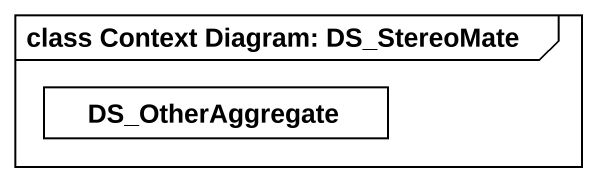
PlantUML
@startuml
mainframe class Context Diagram: DS_StereoMate
hide circle
hide empty members
class DS_OtherAggregate #FFFFFF
@enduml
